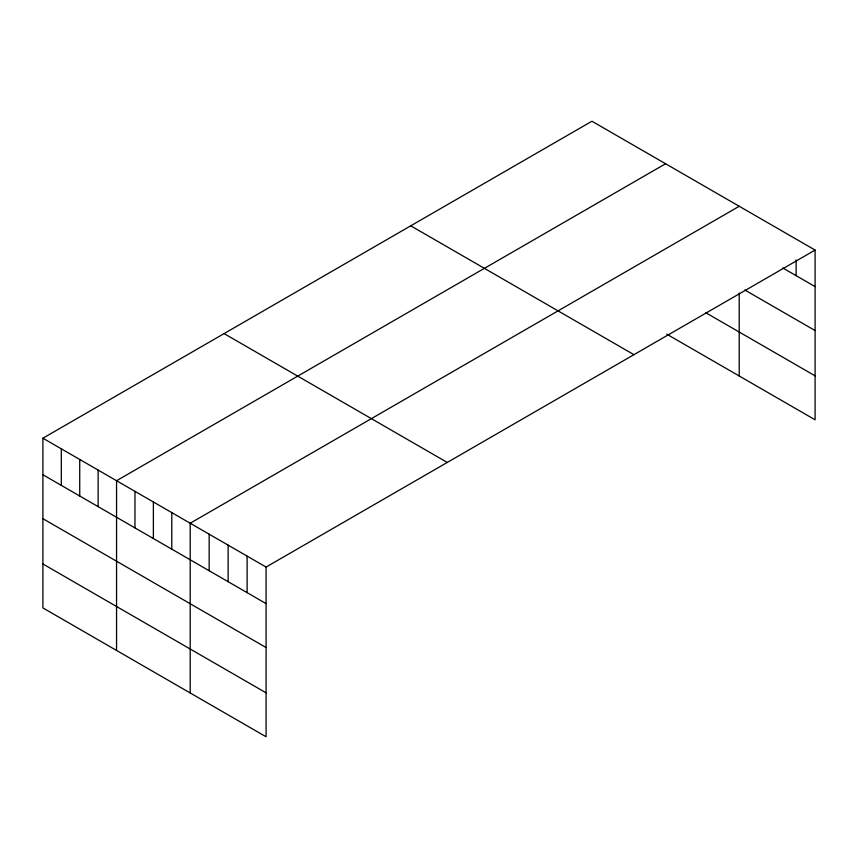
<?xml version="1.0" encoding="UTF-8"?>
<svg xmlns="http://www.w3.org/2000/svg" width="858" height="858" viewBox="0 0 858 858"><rect width="100%" height="100%" fill="white"/><g stroke="black" fill="none" stroke-linecap="round" stroke-linejoin="round"><path stroke-width="1.29" d="M42.9 438.202L266.077 567.052L266.077 736.775L42.9 607.925L42.9 438.202L591.923 121.225L815.1 250.075L815.1 419.798L666.72 334.137M665.572 163.749L116.549 480.727L116.549 650.439M739.221 206.274L190.197 523.241L190.197 692.964M266.077 567.052L815.1 250.075M782.743 267.932L815.1 286.626M744.798 289.983L815.1 330.566M705.844 312.773L815.1 375.847M410.746 225.826L633.923 354.676M224.077 333.601L447.254 462.451M42.9 474.742L266.077 603.592M42.9 518.693L266.077 647.543M42.9 563.974L266.077 692.824M796.127 260.006L796.127 275.665M739.221 293.05L739.221 375.986M247.115 556.102L247.115 592.642M228.142 545.152L228.142 581.692M209.17 534.191L209.17 570.731M171.782 512.612L171.782 549.152M153.378 501.984L153.378 538.524M134.963 491.355L134.963 527.895M98.134 470.087L98.134 506.628M79.73 459.459L79.73 495.999M61.315 448.831L61.315 485.371"/></g></svg>
